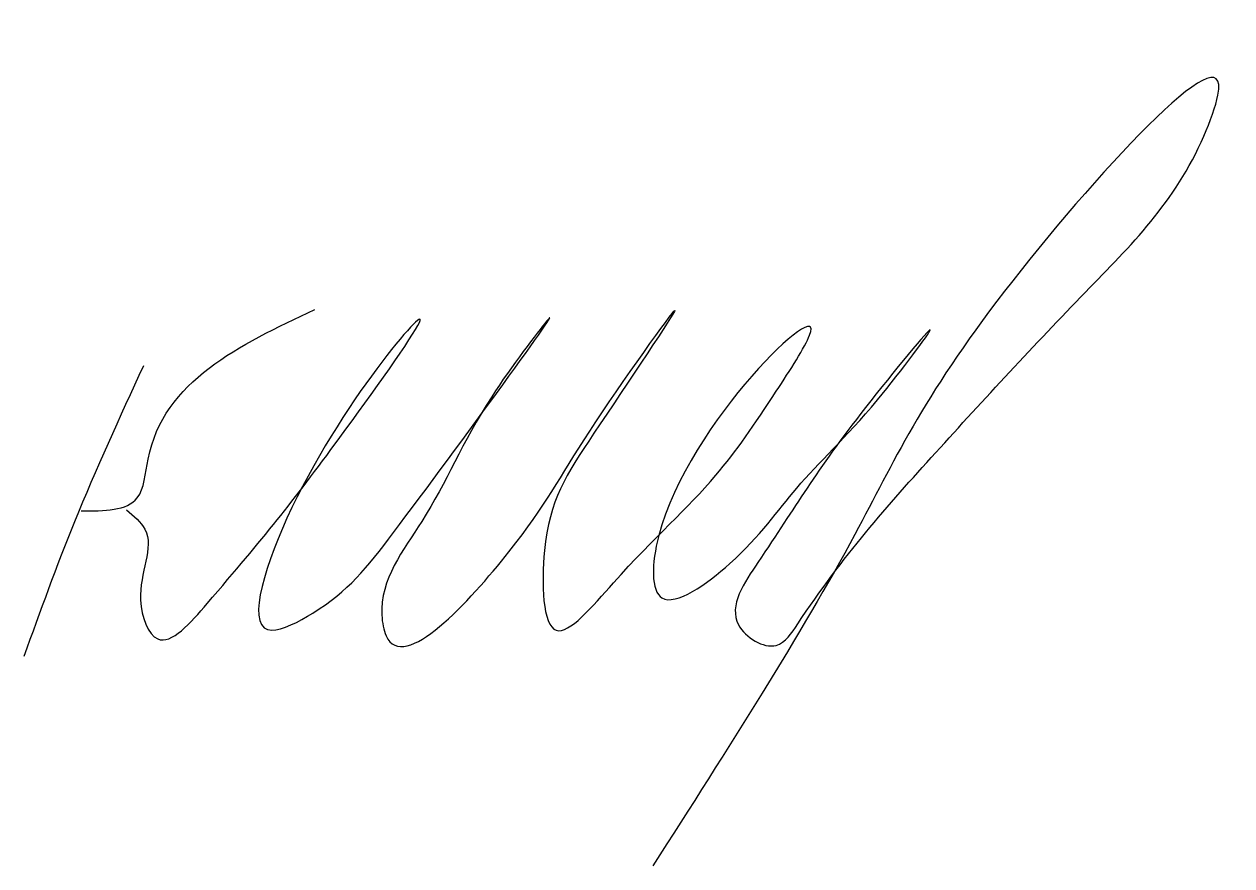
# Model space of a CAD drawing. Header units: millimetres. Extents: x 1096 to 2438, y 404 to 1340.
import ezdxf

# ---------------------------------------------------------------- set-up
doc = ezdxf.new("R2010")
doc.units = ezdxf.units.MM

msp = doc.modelspace()

# ---------------------------------------------------------------- linework, layer by layer
at = {"color": 5}
for points in [[(1209.5, 800.2), (1229.9, 778.7), (1225.1, 699.7), (1244.2, 656.6), (1299.3, 696.1), (1446.6, 880.4), (1535.2, 1008.5), (1387.9, 790.7), (1371.1, 666.2), (1416.6, 685.4), (1506.4, 775.1), (1676.5, 1009.7), (1615.4, 925.9), (1537.6, 787.1), (1493.3, 683), (1498.1, 660.2), (1634.6, 753.6), (1724.4, 887.6), (1818.9, 1021.6), (1729.1, 885.2), (1674.1, 754.8), (1687.2, 666.2), (1750.7, 718.9), (1864.6, 838.6), (1931.7, 931.9), (1968.8, 994.2), (1801.1, 771.6), (1804.7, 702.2), (1880.2, 740.5), (1954.4, 824.2), (2044.2, 922.4), (2102.9, 1000.2), (2031, 914), (1911.3, 741.7), (1889.8, 672.3), (1931.7, 649.5), (1955.6, 673.4), (2108.9, 863.7), (2275.3, 1042), (2407, 1215.6), (2422.6, 1261), (2185.5, 1043.2), (2019.1, 772.8), (1794.6, 404.4)], [(1159.2, 799), (1221.5, 813.4), (1233.5, 856.5), (1419, 1022.8)], [(1095.8, 637.5), (1152, 787.1), (1228.7, 960.6)]]:
    msp.add_spline(points, degree=3, dxfattribs=at)

doc.saveas('drawing.dxf')
